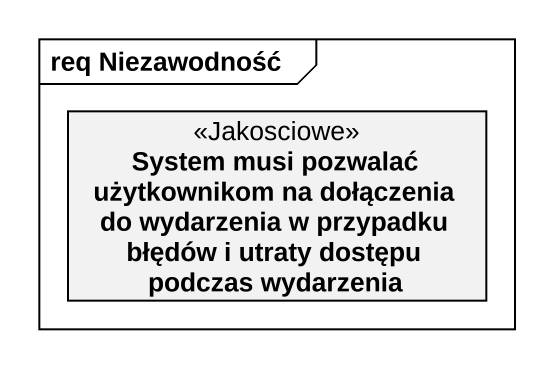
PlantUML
@startuml
mainframe req Niezawodność
hide circle
hide empty members
class "System musi pozwalać użytkownikom na dołączenia do wydarzenia w przypadku błędów i utraty dostępu podczas wydarzenia" as System_musi_pozwalać <<Jakosciowe>>
@enduml
